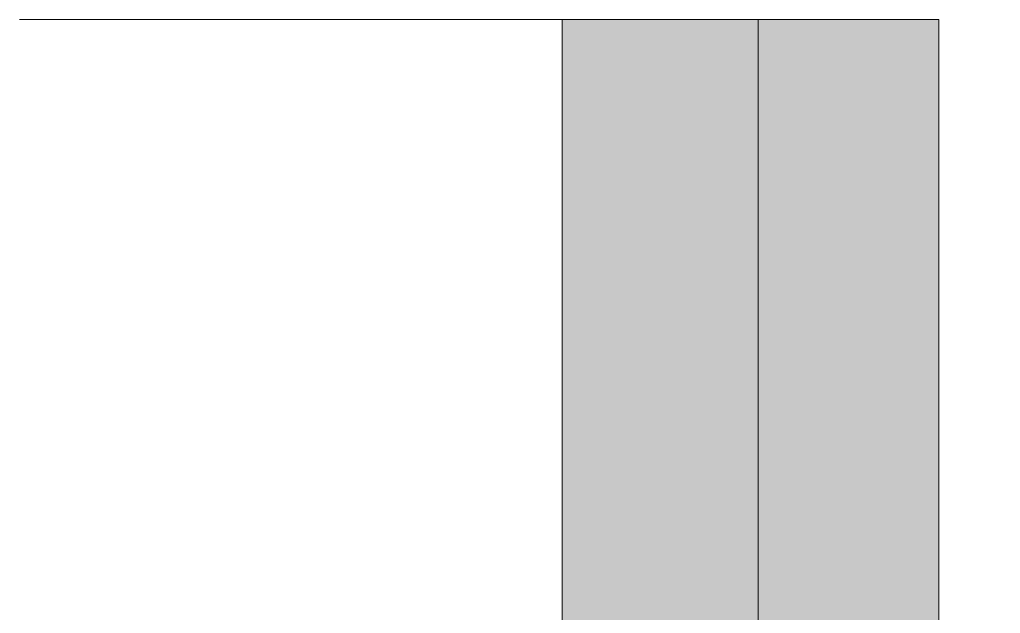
# Model space of a CAD drawing. Header units: millimetres. Extents: x 1322 to 199238, y -8553 to 29000.
# Drawn here: x 158012.8 to 158142.9, y 7411.1 to 7490 of the extents above; entities that cross this region are included whole.
import ezdxf

# ---------------------------------------------------------------- set-up
doc = ezdxf.new("R2010")
doc.units = ezdxf.units.MM
for name, color, linetype, lineweight, true_color in [('A-DETL-GENF-3', 7, 'Continuous', 5, 0xaaaaaa), ('A-DETL-GENF-4', 7, 'Continuous', 5, 0xe2e2e2), ('A-DOOR-3', 7, 'Continuous', 5, 0xb7b7b7), ('A-DOOR-6', 7, 'Continuous', 5, 0xaaaaaa)]:
    doc.layers.add(name, color=color, linetype=linetype, lineweight=lineweight, true_color=true_color)

# ---------------------------------------------------------------- blocks, each defined once
blk = doc.blocks.new('Дверь_Витражная_СКБ_2Ст - ВВ-17-31911620-1_10_3_птичка')
at = {"layer": 'A-DETL-GENF-4'}
blk.add_hatch(color=256, dxfattribs=at).paths.add_polyline_path([(-913, -970), (-913, -20), (-963, -20), (-963, -970)])
at = {"layer": 'A-DETL-GENF-3'}
for p, q in [((-937, -20), (-1035, -20)), ((-1035, -20), (-937, -20)), ((-913, -20), (-963, -20)), ((-963, -970), (-963, -20)), ((-913, -20), (-963, -20)), ((-963, -20), (-963, -970)), ((-913, -970), (-913, -20)), ((-913, -970), (-913, -20))]:
    blk.add_line(p, q, dxfattribs=at)
at = {"layer": 'A-DOOR-6'}
blk.add_line((-937, -970), (-937, -20), dxfattribs=at)
blk.add_arc((-937, -20), 950, 270, 0, dxfattribs=at)

msp = doc.modelspace()

# ---------------------------------------------------------------- block references
at = {"layer": 'A-DOOR-3'}
msp.add_blockref('Дверь_Витражная_СКБ_2Ст - ВВ-17-31911620-1_10_3_птичка', (159047.77, 7510), dxfattribs=at)

doc.saveas('drawing.dxf')
